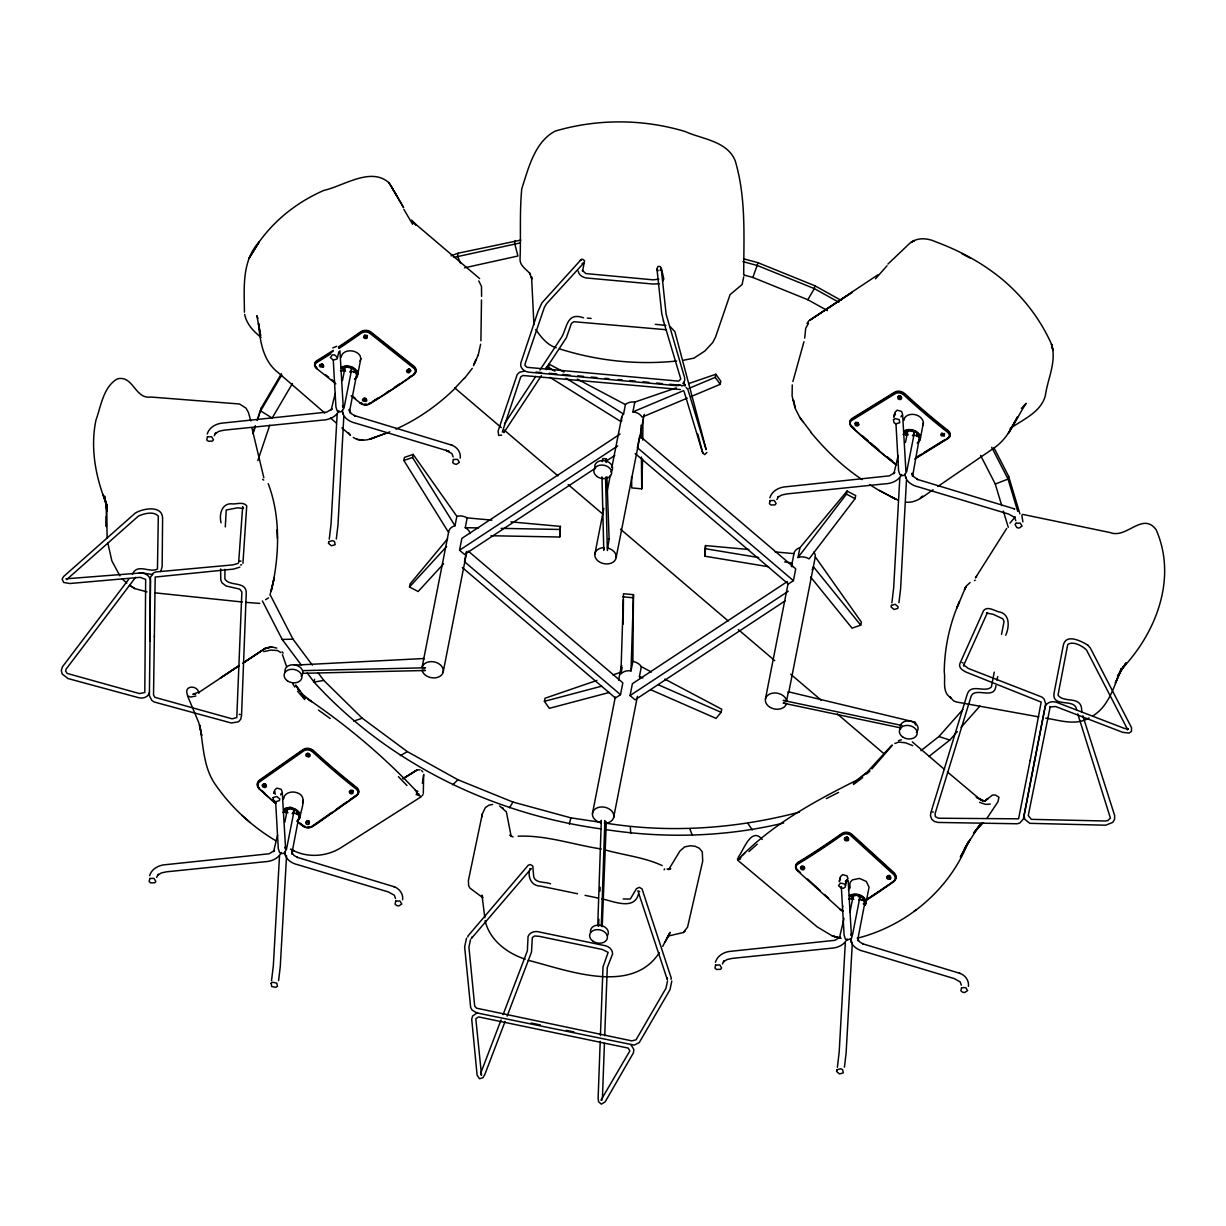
<?xml version="1.0" encoding="UTF-8"?>
<svg xmlns="http://www.w3.org/2000/svg" width="1226" height="1226" viewBox="0 0 1226 1226"><rect width="100%" height="100%" fill="white"/><g stroke="black" fill="none" stroke-linecap="round" stroke-linejoin="round"><path stroke-width="1.5" d="M220.649 568.971L220.772 579.867L221.875 582.702L226.074 585.982L239.714 589.108L241.874 591.943L236.787 717.562L232.112 718.834L154.859 697.318L153.526 694.989L154.353 636.585M224.94 569.293L224.879 578.917C229.415 587.009 246.472 580.48 246.242 593.154L241.537 715.601L240.679 719.325L238.488 721.792L231.362 723.003L154.108 701.977L151.825 700.429L149.388 695.74L150.078 636.171M150.062 636.555L150.461 577.308L153.25 573.109L155.564 571.975L232.802 564.895L237.89 563.47M154.353 636.938L155.181 577.048L233.492 569.094L239.867 567.163M244.403 312.247L244.418 310.193C244.081 286.608 242.043 260.372 259.391 241.614C275.651 218.948 298.454 201.432 323.971 190.367C343.525 186.076 371.325 166.184 389.316 183.134M309.243 821.818A2.13 1.594 4.4 0 0 305.642 822.324L306.224 823.933A2.145 1.594 3.7 0 0 309.228 823.964L308.967 821.389L307.557 820.991L306.531 822.232L308.952 822.937L309.059 820.93M352.919 791.184A2.176 1.624 4.4 0 0 349.241 791.705L349.839 793.345A2.176 1.609 3.7 0 0 352.889 793.375L352.628 790.739L351.218 790.326L350.192 791.582L352.613 792.287L352.613 790.28M149.848 641.029L150.415 580.159C149.679 575.3 144.622 572.68 140.055 573.032L66.158 578.81L66.802 579.515L66.388 578.779M366.222 399.247L365.179 400.488L363.417 399.553L363.8 398.542L365.838 398.726M490.998 535.731L559.715 537.019L560.374 526.383L510.92 521.878M560.374 526.383L559.715 537.019M606.885 476.653L609.123 539.011L607.345 550.551L605.552 477.205M623.191 624.172L623.421 599.453M632.861 661.458L633.474 594.656L623.482 593.752L620.908 673.932A10.789 8.751 12.6 0 1 631.007 670.913L632.861 661.458A10.804 8.03 11.1 0 1 641.351 666.683L651.404 672.001M642.577 459.122L641.734 488.837L631.727 487.917L631.605 476.592M642.761 440.103L642.945 419.185M768.579 566.764L704.827 556.19L705.502 545.57L748.795 549.509M705.502 545.57L704.827 556.19M915.408 724.949L915.439 722.252L788.364 691.77L786.617 700.72L783.184 700.414L901.968 725.47M364.505 335.388L366.283 336.798L367.34 335.48M410.404 369.731L409.346 371.034L407.568 370.191L408.61 368.888L410.02 369.21M901.049 396.611C899.7 400.458 896.329 393.837 900.681 396.059M106.248 516.575L106.31 526.582L106.509 505.878L107.152 537.831M481.481 300.002L480.914 340.782M221.063 522.828C218.856 514.046 221.983 502.262 233.124 503.947C237.522 503.901 243.53 501.74 246.732 505.832L242.932 563.301M225.293 526.889L226.228 510.016L237.461 507.825L243.499 508.499L242.656 506.706L238.641 562.673M423.66 775.016L423.307 793.283M533.938 324.66L531.563 276.785L531.808 279.099L529.617 273.03L530.521 274.379C527.057 269.567 520.176 266.364 520.023 259.697C520.989 236.082 519.502 212.267 521.755 188.758C528.559 167.993 534.628 142.078 555.072 131.151C597.292 118.646 643.052 118.83 685.196 131.534C702.207 139.258 727.141 140.929 735.202 160.744C746.205 197.754 743.753 236.373 743.722 274.425M263.13 784.165L264.877 785.759L265.613 783.95M395.523 898.551L394.328 895.241L388.351 891.946L298.163 864.836C291.803 863.426 284.907 859.303 284.83 851.993L285.168 853.633M402.618 899.761C403.461 893.815 399.201 888.314 393.638 886.551M453.145 456.946L451.95 453.635L445.973 450.34L449.39 451.551L448.517 451.245M460.24 458.156C461.083 452.21 456.823 446.708 451.26 444.946M961.322 985.168L960.142 981.857L954.165 978.563L863.962 951.391C857.618 949.966 850.706 945.844 850.645 938.534L850.967 940.173M968.433 986.378C969.26 980.432 965 974.931 959.452 973.168M1015.802 520.667L1014.607 517.357L1008.63 514.062L918.443 486.906C912.083 485.481 905.186 481.374 905.11 474.064M1022.898 521.878L1021.794 515.089M306.776 753.546L307.772 755.078L309.565 754.419M890.398 876.207L889.999 877.326L887.946 877.142L887.593 875.977L889.386 875.303M631.007 670.913L633.474 594.656M598.64 926.335L598.87 919.316M602.211 926.657L606.318 821.818M667.511 980.907L665.994 988.217L636.049 1039.801L631.85 1040.874L476.592 1008.186L474.707 1006.178L468.93 947.162L470.462 939.852M671.802 980.938L670.009 989.688L639.267 1042.56L634.225 1045.119L476.73 1012.875L472.163 1010.147L470.646 1007.42L464.639 946.901L466.508 938.166M597.736 925.829L601.307 820.332L601.276 822.922A10.804 8.03 11.1 0 1 594.212 809.85A10.804 8.03 11.1 0 1 612.142 811.489A10.804 8.03 11.1 0 1 604.847 823.244L604.878 820.669L601.307 926.151M600.204 1041.272L598.119 1098.327L598.61 1101.791L601.368 1104.151L605.154 1101.852L633.398 1052.904L633.888 1049.563L630.808 1044.583M600.418 1035.556L603.008 966.931L608.127 952.372L602.288 949.46L539.394 936.357L534.643 935.974L532.314 937.538L531.517 952.035L507.135 1016.124M602.41 1098.435L604.433 1043.387M604.709 1035.786L607.284 967.529L612.571 954.058C612.816 949.001 607.897 945.66 603.284 945.323L540.16 932.174C535.777 930.641 529.923 931.729 528.069 936.449L527.364 950.886L503.089 1014.622M599.989 891.103L600.142 887.333M187.425 694.774C183.379 684.798 198.351 684.905 198.857 693.38M481.588 296.37L481.496 286.424L478.768 280.923M792.257 384.933L792.103 395.952L794.846 407.308M804.685 338.131L805.712 328.292L808.516 323.296M343.786 416.809L337.993 524.927L336.307 539.026M906.443 480.5L900.62 588.618L898.934 602.717M337.15 414.235L331.051 523.992L329.258 539.179M279.513 855.855L273.337 965.613L271.528 980.8M286.562 855.779L280.264 966.548L278.593 980.647M899.807 477.925L893.677 587.683L891.884 602.87M845.327 942.396L839.182 1052.153L837.373 1067.34M852.361 942.319L846.109 1053.088L844.423 1067.187M291.987 852.806L299.021 816.286L297.136 813.298L292.983 813.405M480.623 344.23L478.217 355.08M1001.519 634.424L1004.048 621.567L1002.868 618.854L993.075 614.241L986.608 613.123L987.451 612.586L963.529 665.703L963.927 664.753L963.851 665.856L963.667 664.921L968.295 668.446L1041.931 697.058L1043.954 698.805L1045.701 703.663L1034.407 761.361M1005.749 635.237C1009.488 626.685 1010.209 613.398 998.301 611.728C993.995 610.425 987.42 605.966 983.635 610.502L960.035 663.235C957.874 667.588 963.222 670.821 966.532 672.292L1041.18 702.084L1030.177 760.518M1030.238 760.166L1018.561 818.83L938.534 818.217L935.331 816.669L935.086 813.604L971.191 696.062C975.498 686.637 994.807 700.49 995.91 685.64M1034.483 760.978L1023.342 819.045L1019.909 822.907L1017.381 823.765L938.181 822.447L934.411 821.466L931.791 819.32L930.473 815.765L930.886 812.562L967.13 694.606C970.578 682.713 985.03 693.38 991.42 686.897L994.225 672.093M281.367 373.746L261.215 408.059L257.69 419.69M337.441 357.379L334.499 354.866L332.307 354.927L330.376 357.578L333.319 360.092L337.073 358.988L338.897 351.739M335.188 393.485L331.204 409.99L332.108 408.825L326.744 412.135L223.224 423.016C216.45 423.399 209.263 427.154 207.24 434.004M342.437 380.596L344.95 368.03L346.529 366.988L350.667 367.861L351.663 369.44L344.031 407.936L341.564 411.675L338.989 411.951L337.119 410.756L335.924 406.971L333.288 360.245M357.762 374.313L360.842 358.62L360.107 355.801C356.276 349.149 342.544 348.659 341.104 357.302M277.566 835.121L273.582 851.626L274.486 850.461L269.122 853.771L165.602 864.682C158.828 865.05 151.641 868.805 149.618 875.67M284.815 822.232L287.328 809.666L291.083 808.562L293.045 809.497L294.041 811.076L286.424 849.572L283.942 853.311L281.367 853.572L279.497 852.392L278.302 848.607L275.635 801.881M314.592 679.235L314.04 682.07C388.075 763.354 492.683 813.941 601.016 828.883M300.263 815.98C301.167 808.547 307.772 796.302 297.198 792.778C292.815 791.214 287.145 791.919 284.401 796.057L283.589 798.954M303.113 670.622L425.483 667.787L422.05 667.465L448.578 532.421L403.86 460.486L404.457 457.405L413.162 454.417L456.854 516.299A10.804 8.03 11.1 0 1 467.183 517.878L491.902 520.146M448.578 532.421A10.789 8.582 17.4 0 1 454.999 525.77L412.549 457.497L413.162 454.417M520.851 240.081L458.095 253.215L457.543 256.05L460.455 263.008M443.613 563.776L418.143 591.53L409.515 586.963L410.112 583.898L447.613 538.812M454.999 525.77L456.854 516.299M515.226 240.587L514.675 243.422L517.924 256.019L464.501 267.82M595.591 468.102L464.562 554.489L459.551 550.213L461.865 538.383L620.05 434.096M469.987 533.586A10.789 8.076 1.8 0 0 465.252 527.686L467.183 517.878M466.478 551.562L464.501 561.707L620.509 694.667L615.437 698.023L462.294 567.515M443.199 671.955L466.708 552.083M546.505 369.7L548.528 367.264L549.125 364.183L564.067 372.091M609.138 692.506L549.34 708.322L544.405 701.333L545.003 698.253L596.878 680.445M602.211 461.604L602.809 458.555L606.38 458.876L606.441 462.095M605.782 461.941L606.38 458.876M594.825 554.29L603.82 508.407M606.977 492.27L610.287 475.366M611.851 467.412L621.72 417.116M621.781 420.779A10.789 8.26 20.1 0 1 623.574 414.036L625.429 404.58A10.804 8.03 11.1 0 1 634.823 402.082L676.246 387.86M687.204 398.174L642.041 417.131A10.789 8.444 3.2 0 0 632.907 411.89L634.823 402.082M616.172 557.447L644.248 414.373M592.465 813.451L615.299 697.027M618.624 680.124L621.199 666.975M621.23 672.292L622.195 667.388M620.509 694.667L622.839 682.836L468.255 551.102M785.284 600.786L635.083 699.816L630.072 695.54L632.386 683.71L787.383 581.522M640.233 678.07A10.789 7.678 2.9 0 0 639.42 676.491L641.351 666.683M613.598 817.773L637.428 696.337M690.667 396.718L720.198 384.32L715.264 377.332L715.861 374.252L688.859 383.523M720.198 384.32L720.811 381.255L715.861 374.252M743.554 258.778L758.066 262.747L752.871 277.459L743.83 274.992M650.592 689.686L716.076 718.39L721.133 712.306L721.746 709.226L664.798 679.097M758.066 262.747L814.861 285.75L814.309 288.6L807.842 299.726L752.871 277.459M765.453 698.943L788.119 583.438M791.398 566.673L793.958 553.631A10.804 8.03 11.1 0 1 799.919 547.731L847.074 491.044L855.702 495.61L855.089 498.675L809.083 558.887A10.789 8.689 7.1 0 0 797.988 557.539M793.406 580.664L795.735 568.849L639.711 435.889L637.397 447.705L793.406 580.664L788.318 584.02L635.191 453.528M799.919 547.731L797.988 557.539L846.461 494.109L847.074 491.044M788.716 692.583L815.305 556.895A10.804 8.03 11.1 0 0 813.834 552.068M810.647 577.032L852.055 628.156L860.744 625.168L861.357 622.088L815.305 556.895M898.168 455.551L893.861 473.696L894.765 472.531L889.402 475.841L785.881 486.783C779.092 487.166 771.92 490.921 769.897 497.787M905.462 442.479L907.608 431.721L909.186 430.694L913.324 431.567L914.32 433.146L906.704 471.627L904.221 475.366L901.646 475.642L899.777 474.447L898.581 470.661L895.976 423.935M920.45 437.927L923.423 422.709C922.35 414.495 909.646 411.384 904.635 417.744L903.884 420.441M845.557 885.54L844.561 883.961L840.423 883.088L838.492 885.739L841.434 888.252L843.626 888.191L845.189 887.149L846.798 879.486L845.986 883.134L847.013 879.9L845.312 881.341M848.484 890.168L850.262 882.214L852.453 879.885L859.411 878.414L866.292 881.433L869.065 887.21L866.077 902.428M844.009 918.366L839.396 938.166L840.3 937.001L834.937 940.311L731.401 951.238C724.627 951.621 717.44 955.376 715.417 962.226M849.909 912.42L853.127 896.191L856.882 895.103L859.84 897.616L852.622 934.289L851.426 938.426L847.166 940.112L845.296 938.917L844.101 935.132L841.312 886.505M858.782 899.945L862.935 899.838L864.82 902.826L857.802 939.346L857.464 937.706L858.108 940.832L857.786 939.254L859.824 942.043L863.41 944.051L862.644 943.775L960.31 973.475M993.995 447.812L1008.6 476.24L1008.033 479.09L1017.718 511.334M996.999 680.215L997.719 676.599M492.622 804.471L489.174 805.053L485.358 807.597L482.339 813.865L468.409 880.406L468.608 885.494L469.956 888.114L482.14 897.202M482.339 813.865L481.665 817.098M273.934 793.299L274.777 790.08L276.861 788.088L281.275 789.36L282.271 792.333L285.643 849.312L284.861 847.319M894.275 415.369L895.133 412.151L897.202 410.158L901.616 411.43L902.612 414.419L905.922 471.382M894.244 415.522L893.861 417.223L894.704 413.469M900.957 416.932L901.585 415.445M839.672 879.977L839.289 881.678L840.546 876.605L842.63 874.613L847.043 875.885L848.04 878.873M839.703 879.839L840.132 877.923M859.472 899.225L859.84 897.616M272.586 584.833L271.222 590.917L274.302 577.553L269.996 595.024M351.663 369.44L349.716 372.091M294.041 811.076L292.094 813.727M914.32 433.146L912.389 435.797M273.904 793.452L274.363 791.398M280.585 794.908L281.244 793.375M569.37 824.102L570.841 817.849L600.571 822.324M272.938 583.315C279.513 551.072 280.049 514.506 268.218 483.703M504.055 431.843L503.871 432.594L541.417 375.646M792.9 381.516L803.95 341.702M706.912 452.455L704.72 454.601L702.651 452.9M302.546 803.122L303.343 800.272M360.107 361.226L360.842 358.62M922.688 425.345L923.423 422.709M737.47 859.211L737.807 858.139M252.924 432.686L255.284 425.652M257.062 420.365L261.215 408.059M252.954 433.759L255.33 426.725M257.828 460.593L269.766 425.146M502.277 432.088L520.744 376.872L523.027 375.493L680.353 389.516M664.109 869.847L664.615 868.882M478.217 355.034L473.466 365.7M214.228 435.766L215.991 432.594L215.117 433.697L218.872 431.307L224.159 430.157L322.361 420.12C328.966 419.92 335.985 417.009 338.974 410.771M156.606 877.433L158.369 874.245L157.51 875.364L161.25 872.973L166.552 871.809L264.739 861.755C271.344 861.556 278.363 858.644 281.352 852.407M776.886 499.549L778.648 496.361L777.79 497.465L781.529 495.089L786.831 493.925L885.019 483.826C891.639 483.626 898.643 480.715 901.631 474.462M722.405 963.988L724.168 960.801L723.309 961.92L727.049 959.529L732.351 958.364L830.538 948.296C837.159 948.096 844.162 945.185 847.151 938.932M480.761 1073.087L501.066 1019.94M505.097 1021.457L484.745 1074.712L482.937 1077.685L479.535 1078.757L477.098 1075.187L471.719 1019.22L472.638 1015.971L477.512 1012.645M422.326 783.215L423.752 774.388M1038.79 716.888L956.632 702.023L953.889 701.073L949.644 696.629L950.686 697.609C941.737 692.384 945.675 680.139 944.25 671.787C944.51 647.68 949.736 623.59 959.514 601.568L956.801 608.035L966.027 586.319L970.118 582.503M149.388 692.399C148.438 697.196 142.89 698.912 138.63 697.686L68.058 678.56L62.128 673.948L61.3 670.607L62.403 666.867L128.929 578.994M475.811 360.306L473.772 364.766L475.841 360.168M667.082 978.731L667.45 977.919M670.928 979.313L671.312 978.501M965.935 586.672L964.479 589.675L965.674 587.193M638.608 893.524C634.654 911.102 613.046 901.064 601.813 898.842M662.684 946.395L670.086 932.327L666.913 938.35M665.212 941.752L669.595 934.212L667.557 936.266M659.312 952.694C631.589 995.558 567.24 970.18 528.222 960.295M1006.669 528.498L975.39 577.936L976.601 576.113M1121.667 669.672L1115.323 683.081L1121.392 668.522C1114.189 685.549 1109.515 705.67 1092.642 716.061M281.765 374.941L260.648 410.894L272.157 418.066L292.462 383.462M669.319 868.498L679.986 850.951L684.675 846.875L690.499 845.741L695.311 846.338L699.341 848.254L702.299 851.917L702.697 861.173L687.556 927.193L683.234 932.542L668.415 936.005M509.51 807.765L512.928 802.049L570.841 817.849M682.928 383.6L684.736 380.566L684.644 377.838L666.132 314.27L661.228 268.509L660.048 270.318M160.775 571.546L162.154 566.519L162.598 518.23C162.322 505.005 143.289 508.3 135.35 513.02L63.445 576.68L62.128 579.285L63.767 582.488L69.851 583.515L140.208 577.323L145.664 579.438L144.806 692.475L139.427 693.564L67.154 673.426L65.545 670.99L66.097 669.151L135.626 577.308M738.435 856.867C743.354 850.859 751.201 826.125 762.189 839.396M472.301 368.306L464.424 378.482M806.969 323.633L808.731 320.89L877.785 274.885M504.514 423.782L535.777 376.367M539.946 370.037L561.845 336.844C567.332 326.928 566.841 311.848 583.561 317.81M545.601 369.317L566.381 337.732L571.469 323.312L573.937 321.718L666.392 329.733M1050.253 706.528L1028.262 815.535L1031.327 819.351L1105.27 821.006L1107.798 820.592L1110.388 818.064L1077.746 713.869M1009.963 523.165L1015.22 516.82M662.684 281.367L663.833 278.946L661.366 268.31L660.262 266.563L658.101 266.425L656.937 268.678L661.703 313.228L663.511 321.135M1121.698 669.595L1126.372 663.266L1120.809 669.902C1155.965 633.627 1177.542 578.396 1156.103 529.678C1142.555 511.411 1126.587 539.179 1110.143 532.559L1022.668 514.384M863.809 904.221L864.82 902.826M132.377 574.458C137.159 562.642 149.817 573.477 157.464 568.987L158.307 516.146C153.725 510.629 142.86 513.909 138.293 516.161L66.694 579.561M306.99 820.853L306.975 822.385L309.427 821.987M350.636 790.234L350.621 791.781L353.073 791.383M987.099 818.079L997.933 801.819L998.96 797.252L995.466 795.046L992.616 794.984L985.014 800.762M669.672 868.452L668.231 869.586L670.76 868.652L667.097 869.035M975.911 830.247L982.026 822.845L974.134 832.546L979.666 825.037L964.464 848.714L970.21 839.458L960.372 857.051L968.448 841.634C949.874 889.463 906.979 925.553 857.602 938.151M364.827 335.265L364.812 336.813C368.26 338.56 367.31 333.641 364.153 335.679L363.54 337.257A2.13 1.609 4.4 0 0 367.141 338.054L366.865 335.464M546.091 367.831L549.125 364.183M942.058 433.299L942.043 434.847L944.464 434.586L942.35 433.391A2.13 1.471 9.9 0 0 941.476 435.828L944.357 436.058L944.097 433.483M803.995 867.809L802.202 868.422L801.191 867.548L801.574 866.537L803.628 866.721C805.329 868.989 799.674 868.008 801.666 866.108M422.188 795.613L423.047 794.601M468.393 935.484L528.268 865.219L530.23 864.529L532.774 865.97L533.662 876.329C534.965 883.701 545.524 881.494 550.551 883.854M471.198 938.672L531.272 868.59L529.678 868.82M855.84 422.158C853.894 424.334 859.717 424.993 857.863 422.464M892.451 745.163L871.901 768.886M887.026 265.766L875.441 278.823M920.895 750.71L938.932 736.535L962.885 709.502M928.864 756.534L949.798 740.06L957.322 731.585M961.077 727.34L979.865 706.13M983.482 822.554L973.444 833.174M580.664 260.081L541.877 302.929L538.137 311.113L520.866 362.896C519.579 367.585 523.931 371.493 528.253 372.122L676.844 385.684L680.246 385.194M861.326 777.008L866.828 772.503L891.716 745.27M409.515 586.963L446.616 546.52M455.459 387.585L464.148 378.359M887.93 264.08L909.83 243.238L914.381 240.602L911.01 242.334C918.443 237.124 928.297 238.258 936.112 241.966C960.602 251.024 983.804 263.759 1003.788 280.647C1024.062 298.041 1040.598 319.741 1051.479 344.169C1056.981 361.287 1047.663 378.727 1045.364 395.554C1041.073 412.227 1022.852 419.553 1010.163 428.518M741.837 855.825C774.342 823.228 815.106 801.022 855.871 780.64M742.036 855.625L745.086 852.729M452.716 784.763L457.972 779.782L512.928 802.049M455.674 387.707C438.387 404.856 418.173 419.093 395.952 429.115M866.629 774.05L870.016 770.985M1021.411 408.365L1026.162 403.369C1016.032 418.388 1009.734 437.13 994.271 447.842L937.798 486.507M748.902 851.534L757.208 844.208M414.204 374.022L413.346 374.788A509.219 205.539 -49.6 0 1 369.241 403.86L368.198 404.365A6.467 4.46 11.4 0 1 361.057 403.63L351.126 395.829M332.813 347.893L336.721 346.299M581.001 259.805L582.626 259.222L584.587 260.724L582.595 271.207L582.396 270.44L585.859 273.567L653.044 279.834L658.852 279.176M580.189 260.464L581.522 259.376M920.389 497.833L922.642 496.055M985.076 800.854L988.079 798.509L984.585 801.13L976.202 797.237L983.114 800.992L982.041 800.67M853.495 784.487L862.675 777.59M856.177 780.579L866.828 772.503M268.525 597.859L265.582 599.683M501.695 435.107L498.691 435.445L498.078 431.077L517.219 374.512L519.41 372.336L524.406 371.034M683.234 932.542L685.135 931.193M913.845 911.393L916.343 909.615M331.71 812.486L313.013 825.604A7.249 5.348 3.3 0 1 311.864 826.201M336.384 809.206L347.295 801.543M350.421 799.367L356.659 794.984M315.143 824.485L311.419 826.968A6.528 4.827 3.4 0 1 304.201 826.692L303.19 826.063A503.733 268.831 56.6 0 1 297.719 821.727M315.634 824.454L356.551 795.766A7.141 5.272 4.5 0 0 356.582 788.287M933.093 489.741C924.894 495.089 916.833 503.196 906.198 502.2M239.376 665.473L200.114 691.602L192.819 694.268L195.593 694.085L194.06 694.161M242.564 663.373L264.893 648.6L271.682 646.884L276.769 648.125M243.79 662.561L265.781 648.033L271.682 646.884L264.893 648.6M459.551 550.213L617.735 445.912M606.778 460.731L614.762 455.459M630.072 695.54L788.257 591.239M243.836 662.5L265.781 648.033M421.33 796.655L341.993 847.043C327.173 856.867 307.098 858.338 291.466 849.541M916.496 457.206L921.262 454.264M924.435 452.317L945.047 439.598M915.791 458.095L948.296 437.927A6.528 4.46 9 0 0 948.265 432.916L947.437 432.165A503.733 268.831 56.6 0 1 903.93 395.094L902.964 394.328M914.734 459.014L948.035 438.479A7.187 4.889 10.3 0 0 947.943 431.506M402.818 778.74L417.3 769.928L420.058 769.805M400.366 755.63L407.323 751.599L457.972 779.782M1049.839 707.034L1055.571 706.513L1122.725 732.336L1129.131 733.087L1131.445 731.432L1131.537 727.677L1090.251 647.849L1087.462 644.891M138.875 573.324L139.902 572.803M826.385 798.601L838.599 792.394M1089.086 717.915C1075.708 726.022 1059.862 720.29 1045.701 718.13M195.884 696L190.72 697.042L187.701 695.985M518.108 836.224C545.539 834.875 573.967 844.883 601.276 849.005M974.44 580.618L975.237 580.25M386.65 433.207L389.745 431.843M632.907 411.89L683.725 390.558M688.981 388.351L715.264 377.332M980.601 455.459L995.282 484.025L1008.033 479.09L991.711 447.306M740.596 858.92L737.745 859.947M451.061 255.805L458.095 253.215M454.018 257.353L520.299 242.917M894.857 743.477L898.827 742.082L905.677 742.833L912.696 745.653M403.86 460.486L412.549 457.497M681.656 386.006L685.257 384.765M353.747 721.118L362.237 718.206L407.323 751.599M307.741 753.27L306.699 754.511L308.462 755.446L309.504 754.772L308.492 753.346M264.08 783.92L263.038 785.176L264.801 786.111L265.843 785.422L264.831 783.996M612.985 674.913L620.126 672.461M375.171 437.33C368.29 440.119 359.862 442.034 353.287 437.391M263.743 651.619L270.839 650.087L277.597 650.562L280.861 652.63M898.566 740.627L901.355 739.799M903.056 434.418L907.209 434.31M340.399 370.727L344.552 370.604M350.605 371.784L354.758 371.662L356.628 374.666L349.609 411.17L351.632 413.867L355.218 415.875L354.467 415.599L452.133 445.253M913.263 435.475L917.416 435.353L919.301 438.356L912.573 476.362L911.929 473.221L913.048 476.24L917.876 479.565L917.125 479.305L1014.791 508.974L1013.917 508.667M282.777 812.348L286.93 812.24M848.576 898.888L852.729 898.781M323.051 367.126L320.17 366.835A2.145 1.456 10.7 0 1 320.063 364.75L322.162 364.536A2.13 1.471 10.6 0 1 323.036 367.126M544.405 701.333L601.614 686.192M990.256 804.041L985.612 804.394L979.528 802.325M604.28 822.891C669.105 833.527 736.075 828.837 799.475 812.087M604.74 829.435C663.94 838.661 725.363 837.067 783.675 822.998M659.45 283.727L652.876 284.034L588.94 278.21C584.48 278.195 578.963 276.126 578.228 271.145M362.237 718.206L323.802 680.415L314.04 682.07L307.205 672.936M582.12 263.544L584.082 262.671L546.566 303.696L544.344 307.45L525.096 363.846L525.004 365.517L527.073 367.325L678.591 381.148L680.798 379.033L663.45 320.921M683.418 360.26L693.977 358.145L704.766 351.096L712.689 342.575L715.586 336.966L730.068 294.623L742.082 284.555L743.738 276.8M259.805 603.407L245.813 602.38M676.614 361.011C637.489 365.149 597.552 360.873 560.052 349.027M239.928 561.14L241.032 561.033M240.541 564.941L241.645 564.834M262.41 600.955L282.179 639.436L292.983 639.175L312.385 665.151M303.083 673.319L425.453 670.484L422.035 670.162A10.804 8.03 11.1 0 0 438.418 677.089A10.804 8.03 11.1 0 0 438.54 663.542A10.804 8.03 11.1 0 0 422.05 667.465M294.378 665.166L423.813 658.515A10.559 7.862 -7.6 0 0 423.66 659.588M465.252 527.686L478.492 527.931M501.173 528.36L559.776 529.463M140.837 572.634L152.714 574.596M587.331 318.116L591.116 318.423M535.854 372.06L541.57 372.581M549.202 373.271L556.819 373.961M562.535 374.466L570.167 375.156M577.783 375.846L583.515 376.367M591.131 377.056L596.847 377.562M604.985 378.298L608.786 378.65M618.318 379.539L622.118 379.891M629.735 380.596L635.451 381.117M643.068 381.822L648.784 382.343M656.4 383.048L662.117 383.585M669.733 384.274L681.166 385.332M775.139 551.915L793.958 553.631M622.869 596.817L632.877 597.736M889.294 875.793L887.885 875.946L887.885 877.494L889.923 877.678L889.938 876.13M655.312 324.308L665.856 325.426M155.028 592.848L242.319 602.012M932.25 811.918L933.338 812.026M361.287 440.011L363.141 440.272L356.873 439.276M639.711 891.639L637.888 890.796L667.266 979.513M602.196 1099.983L600.97 1100.182L629.888 1050.835L628.187 1048.077L478.523 1016.906L475.811 1018.745L481.542 1075.294L480.868 1074.558M146.982 591.867L134.906 588.618L130.431 585.844M704.904 548.635L758.71 557.554M784.686 561.86L792.103 563.102A10.789 7.862 20.1 0 0 792.609 566.642M239.177 714.39L240.281 714.574M623.115 898.98L630.287 899.026L636.555 888.574L639.42 887.348L642.026 888.911L671.128 977.72M577.584 893.769L540.298 886.046C531.946 886.076 528.008 878.107 529.387 870.767M531.134 1023.02L540.405 1024.951M566.397 1030.361L573.829 1031.909M585.047 895.332L598.089 898.06M900.083 727.769L783.169 703.111L786.586 703.418A10.804 8.03 11.1 0 1 770.097 707.341A10.804 8.03 11.1 0 1 770.235 693.809A10.804 8.03 11.1 0 1 786.617 700.72M604.694 849.787C623.574 855.196 644.462 857.265 662.163 865.587M840.883 938.258L832.285 935.928L817.16 926.856L737.883 860.376M840.745 938.212L832.285 935.928L839.105 937.783M743.002 261.613L757.515 265.582L814.309 288.6L838.845 302.24M415.277 790.525L417.897 791.26M420.717 796.195L416.074 794.479M446.647 450.586L355.785 423.215C349.425 421.79 342.529 417.668 342.452 410.358M394.511 886.858L296.845 857.235L297.596 857.495L294.025 855.503L291.972 852.698M938.932 736.535L949.798 740.06M556.252 347.801C547.302 345.15 540.881 336.951 535.793 329.533M525.249 959.161C507.212 953.384 489.435 939.974 485.144 920.665M962.012 662.515L963.054 662.914M513.05 836.944L509.71 835.09M898.382 500.315L890.842 496.653M639.42 676.491L642.899 678.009M658.546 684.874L721.133 712.306M1087.86 645.152C1081.087 641.045 1065.9 633.122 1063.31 645.336L1054.191 692.384C1050.897 709.057 1075.999 696.996 1076.597 710.268M365.9 398.404C361.471 396.458 365.179 402.465 366.283 398.894M320.814 365.409L322.852 365.609L323.22 364.658L321.442 363.77L320.798 365.394M962.165 253.874L969.965 257.981M290.562 849.066L294.393 851.074M846.461 494.109L855.089 498.675M577.323 379.11L625.429 404.58M499.58 805.957L506.384 811.918L511.196 836.546M814.861 285.75L841.036 300.309M807.842 299.726L827.443 310.622M803.045 866.031L804.057 866.951M981.015 800.195L947.346 771.905M869.648 484.607L878.996 490.415M129.404 585.2L134.906 588.618M670.101 326.53L674.913 331.71L706.222 449.651M548.528 367.264L554.918 371.248M566.09 378.206L623.574 414.036M549.922 377.363L620.923 421.621M275.651 840.668C251.207 826.002 229.737 806.11 213.906 782.372C203.087 765.193 203.317 744.274 199.685 724.98L201.662 735.309M896.589 464.838L895.547 464.164A509.219 271.758 56.6 0 1 852.039 427.092M369.409 332.936L414.235 368.582A6.467 4.904 4.9 0 1 414.219 374.037M262.625 479.351L263.728 480.086M862.169 479.627C842.752 466.677 825.726 450.386 810.922 432.395M502.369 807.673L503.135 808.21M318.469 710.099L330.208 718.513M841.036 910.121L797.513 870.828A7.141 5.165 16.9 0 1 797.605 863.349A508.882 205.401 -49.6 0 0 841.68 834.262A7.141 5.655 10.8 0 1 851.718 835.09L893.938 873.525A7.187 5.762 10.8 0 1 893.739 881.663A503.442 203.209 -49.6 0 1 866.077 900.436M325.718 374.849L328.691 377.21M331.664 379.57L334.637 381.93M352.444 396.09L355.417 398.45M335.832 383.815L316.691 368.597A7.187 4.873 11.4 0 1 316.645 361.593A503.442 203.209 -49.6 0 0 333.074 351.295M304.033 695.464L311.542 701.64L307.772 698.912C347.249 725.669 383.891 756.534 416.503 791.306M454.693 387.876L501.25 427.552M504.147 430.02L557.983 475.903M568.159 484.576L603.085 514.338M620.54 529.218L728.198 620.954M738.389 629.643L774.755 660.63M790.755 674.269L821.313 700.307M837.312 713.946L883.869 753.622M912.297 741.853L944.526 769.484M261.123 337.426C253.675 331.572 246.503 324.001 244.648 314.392M324.813 413.055L277.873 372.352C262.9 360.705 260.004 341.012 258.517 323.388L260.617 335.556L256.862 315.664L257.95 318.377M330.499 417.989L336.2 422.924M341.885 427.859L350.421 435.245L348.567 432.809M241.844 815.259L249.981 822.416M800.547 872.621L797.728 870.062A7.187 5.21 16.9 0 1 797.804 862.537M807.582 879.027L820.255 890.566M824.47 894.413L828.699 898.26M122.232 578.933L126.768 583.208M317.09 368.765L316.262 367.984A6.528 4.444 11.2 0 1 316.247 362.988L317.059 362.375A503.733 203.317 -49.6 0 0 330.729 353.839M398.419 776.656L406.955 785.498M298.087 689.15L299.772 690.943L295.772 685.012M421.606 770.618L422.771 771.859M797.865 870.95L797.084 870.108A6.467 4.689 16.9 0 1 797.099 864.79L797.927 864.115A509.219 205.539 -49.6 0 0 842.032 835.044L843.09 834.446A6.467 5.134 10.8 0 1 850.231 835.075L894.183 875.073A6.528 5.226 10.9 0 1 894.03 880.896L893.202 881.632A503.733 203.317 -49.6 0 1 865.51 900.39M686.146 387.554L687.893 389.454L705.961 449.252M411.66 220.082L416.411 225.262L412.855 221.783L479.642 278.593M412.656 224.327L403.875 209.401M852.039 427.092L851.212 426.173A6.467 4.812 17.8 0 1 851.304 420.733L895.884 393.255A6.528 4.843 18.8 0 1 902.98 394.328M657.887 270.195L657.136 269.337L657.78 271.283M297.504 691.188L304.722 699.586M860.744 625.168L813.39 566.703A10.789 7.356 5.9 0 1 812.133 569.707M303.481 695.326L295.727 685.564L299.772 690.943M794.709 407.446L799.75 417.33L811.091 432.303M318.101 672.783L323.802 680.415M282.179 639.436L301.519 665.32M282.179 651.788L283.145 653.121M119.933 575.868L111.842 560.849L107.873 543.103M799.75 417.33L802.8 421.637M747.891 823.474L752.35 829.925M907.255 433.33L908.236 434.908M852.775 897.815L853.756 899.394M344.598 369.639L345.579 371.217M286.976 811.275L287.957 812.853M292.646 683.48L294.792 687.05M397.055 196.237L388.78 182.413L403.599 207.608L390.772 185.325M950.38 697.364L951.008 698.498M270.532 595.468L292.983 639.175M187.425 695.602L198.765 722.65L201.662 735.278M850.844 934.304L851.442 935.852L848.177 880.483M342.483 405.683L343.265 407.691L339.924 350.713M689.794 828.699L692.307 835.32M102.785 494.201L107.137 505.694C95.996 478.891 89.942 449.007 95.95 420.166C100.915 406.358 103.428 386.68 117.359 378.88C133.389 374.88 134.845 399.492 150.951 397.04L239.545 403.998L245.982 408.12L248.418 412.396L250.809 420.978M482.937 897.815L481.971 895.118L484.837 917.768M282.455 654.684L286.669 666.806M104.333 498.292L106.601 505.02L104.317 496.898L107.168 509.694M1081.654 712.076C1082.864 694.422 1063.892 703.893 1058.023 695.081L1067.739 644.493C1073.394 640.432 1083.355 646.669 1086.527 650.056L1127.644 729.547L1127.445 728.627L1127.491 729.776L1127.874 728.842L1124.196 728.336L1056.858 702.437C1052.674 700.812 1047.05 701.9 1045.257 706.421L1024.062 815.796L1024.721 819.229L1029.825 823.336L1105.699 825.205L1112.672 822.447L1114.572 819.489L1114.679 815.612L1082.803 715.708M263.835 477.742L251.974 428.119M684.185 391.784L702.1 451.091M1008.6 476.24L1019.894 513.863M995.282 484.025L1001.765 505.664M1003.389 511.073L1008.262 527.303M793.758 401.454L793.329 399.998L795.076 406.373M684.031 382.466L685.012 386.159M697.763 434.096L702.713 452.716L702.452 451.72M701.977 449.896L702.176 450.678M850.216 887.93L849.511 884.927M274.885 791.873L275.206 794.264M895.225 413.944L895.424 414.802M905.646 476.623L905.968 478.217M342.974 412.917L343.311 414.511M285.367 854.553L285.689 856.146M851.166 941.093L851.488 942.687M107.214 509.878L104.517 496.055L107.091 511.058L106.172 502.721L106.601 510.001M630.287 826.814L630.792 833.373M276.938 529.893L277.413 538.398M601.981 476.868L603.774 550.229L603.79 547.654A10.804 8.03 11.1 0 0 596.495 559.408A10.804 8.03 11.1 0 0 614.441 561.033A10.804 8.03 11.1 0 0 607.36 547.976M944.541 433.606L942.779 434.694L941.752 433.36M641.06 425.192L641.198 438.295M641.397 457.007L641.734 488.837M471.688 937.139L471.688 938.028M467.888 936.128L467.888 937.016M842.752 905.983L842.752 906.75M343.341 371.263A5.716 4.245 11.1 0 1 346.452 365.961M352.628 367.448A5.716 4.245 11.1 0 1 353.808 372.229M341.043 367.539A9.9 7.356 11.1 0 1 354.927 368.811A9.9 7.356 11.1 0 1 354.835 379.294M411.185 375.938A507.717 204.926 -49.6 0 1 408.411 377.884M400.105 383.585A507.717 204.926 -49.6 0 1 394.588 387.293M389.086 390.925A507.717 204.926 -49.6 0 1 386.343 392.703M378.129 397.944A507.717 204.926 -49.6 0 1 372.673 401.331M338.652 346.835A502.277 202.734 -49.6 0 0 360.766 331.694A7.249 5.41 3.4 0 1 370.972 332.047L414.036 366.283A7.187 5.456 4.9 0 1 413.974 374.007M333.15 350.421A502.277 202.734 -49.6 0 1 316.783 360.705A7.249 4.919 11.4 0 0 316.86 367.739M341.502 368.198A9.18 6.82 11.1 0 1 353.011 368.398A9.18 6.82 11.1 0 1 356.291 377.056M357.655 371.171A9.18 6.82 11.1 0 1 356.935 373.746M341.242 367.984A9.547 7.095 11.1 0 1 354.636 369.21A9.547 7.095 11.1 0 1 354.544 379.324M338.989 348.46A503.733 203.317 -49.6 0 0 361.164 333.288L362.16 332.721A6.528 4.95 3.5 0 1 369.44 332.92M338.591 347.694A503.442 203.209 -49.6 0 0 360.75 332.522A7.187 5.364 3.4 0 1 370.88 332.874L413.944 367.095A7.141 5.41 4.9 0 1 413.867 374.758M359.739 402.833A7.141 4.919 11.4 0 0 369.762 403.829A508.882 205.401 -49.6 0 0 413.852 374.742M369.961 403.002A7.187 4.935 11.3 0 1 368.842 403.538M366.206 404.013A7.187 4.935 11.3 0 1 364.812 403.952M362.13 403.293A7.187 4.935 11.3 0 1 360.934 402.71M906.014 434.878A5.716 4.245 11.1 0 1 909.14 429.575M915.301 431.062A5.716 4.245 11.1 0 1 916.496 435.843M903.715 431.154A9.9 7.356 11.1 0 1 917.615 432.426A9.9 7.356 11.1 0 1 917.523 442.908M892.543 461.037A507.717 270.961 56.6 0 1 887.072 456.654M878.889 449.927A507.717 270.961 56.6 0 1 870.751 443.015M868.054 440.67A507.717 270.961 56.6 0 1 862.644 435.935M854.568 428.671A507.717 270.961 56.6 0 1 851.886 426.219A7.187 5.333 18.1 0 1 850.982 425.238M948.188 430.587A502.277 268.065 56.6 0 1 904.788 393.607A7.249 5.379 18.9 0 0 894.781 392.09L851.978 418.51A7.187 5.333 18.1 0 0 850.338 424.15M904.175 431.813A9.18 6.82 11.1 0 1 915.684 432.012A9.18 6.82 11.1 0 1 918.964 440.67M905.753 435.169A5.961 4.429 11.1 0 1 909.002 429.621M915.424 431.184A5.961 4.429 11.1 0 1 916.665 436.165M903.93 431.598A9.547 7.095 11.1 0 1 917.309 432.824A9.547 7.095 11.1 0 1 917.217 442.938M920.328 434.786A9.18 6.82 11.1 0 1 919.623 437.36M898.045 461.543A2.176 1.502 10 0 1 897.999 460.761M947.989 431.475A503.442 268.678 56.6 0 1 904.497 394.404A7.187 5.333 18.9 0 0 894.551 392.902L851.763 419.323A7.141 5.302 17.8 0 0 851.672 426.985A508.882 271.59 56.6 0 0 895.179 464.026A7.141 4.95 9.1 0 0 896.267 464.792M948.142 430.617A7.249 4.935 10.3 0 1 948.234 437.651M285.076 671.817A9.011 6.697 11.1 0 1 294.669 664.906A9.011 6.697 11.1 0 1 302.378 674.423M301.841 675.357A9.011 6.697 11.1 0 1 301.106 676.2M608.403 538.888A10.559 6.145 9 0 1 609.123 539.011M595.146 468.654A9.011 6.697 11.1 0 1 605.123 460.823A9.011 6.697 11.1 0 1 610.855 471.964M788.364 691.77A10.559 7.448 28.7 0 1 788.502 692.874M900.65 729.01A9.011 6.697 11.1 0 1 910.627 721.164A9.011 6.697 11.1 0 1 916.358 732.32M621 668.584A10.804 8.03 11.1 0 1 621.812 665.473M590.58 932.174A9.011 6.697 11.1 0 1 600.878 925.385A9.011 6.697 11.1 0 1 607.345 935.714M851.656 899.378A5.716 4.245 11.1 0 1 852.928 894.827M860.943 895.562A5.716 4.245 11.1 0 1 862.123 900.328M849.357 895.654A9.9 7.356 11.1 0 1 861.771 895.854A9.9 7.356 11.1 0 1 865.311 905.202M797.789 862.506A507.717 204.926 -49.6 0 0 841.787 833.496A7.187 5.716 10.9 0 1 851.901 834.339L894.122 872.789A7.249 5.808 10.8 0 1 893.938 880.988A502.277 202.734 -49.6 0 1 891.164 882.95M888.39 884.896A502.277 202.734 -49.6 0 1 866.322 899.715M849.817 896.313A9.18 6.82 11.1 0 1 861.326 896.512A9.18 6.82 11.1 0 1 864.606 905.171M849.557 896.099A9.547 7.095 11.1 0 1 861.526 896.298A9.547 7.095 11.1 0 1 864.928 905.294M865.25 901.861A9.18 6.82 11.1 0 1 863.257 903.899M842.231 910.044A7.249 5.318 18.7 0 1 841.005 909.355M843.35 911.148A6.528 4.72 18.3 0 1 841.067 910.09M843.335 911.301A7.187 5.272 18.7 0 1 839.733 909.278M285.827 812.93A5.716 4.245 11.1 0 1 291.114 807.49M296.34 810.601A5.716 4.245 11.1 0 1 296.309 813.88M313.32 750.45A507.717 270.961 56.6 0 0 356.705 787.429A7.187 5.318 4.1 0 1 357.532 794.233M283.988 809.865A9.18 6.82 11.1 0 1 295.497 810.049A9.18 6.82 11.1 0 1 298.776 818.707M285.122 811.459A5.961 4.429 11.1 0 1 286.884 808.47M288.815 807.673A5.961 4.429 11.1 0 1 291.083 807.536M296.508 810.784A5.961 4.429 11.1 0 1 296.477 814.202M283.742 809.65A9.547 7.095 11.1 0 1 297.121 810.876A9.547 7.095 11.1 0 1 297.029 820.976M283.528 809.191A9.9 7.356 11.1 0 1 297.428 810.463A9.9 7.356 11.1 0 1 297.336 820.96M275.881 803.474A503.733 268.831 56.6 0 1 259.697 788.992L258.901 788.119A6.528 5.21 13.6 0 1 258.993 782.295L304.431 750.435A6.467 5.103 13.4 0 1 311.527 751.14L312.584 751.906A509.219 271.758 56.6 0 0 356.076 788.977L356.935 789.789A6.467 4.781 4.5 0 1 356.873 795.122L312.906 826.37A7.187 5.302 3.3 0 1 302.791 826.002A503.442 268.678 56.6 0 1 297.29 821.665M300.048 823.09A502.277 268.065 56.6 0 0 302.791 825.251A7.249 5.348 3.3 0 0 305.09 826.447M275.543 802.723A502.277 268.065 56.6 0 1 272.846 800.363M264.77 793.161A502.277 268.065 56.6 0 1 262.073 790.724M275.467 803.444A503.442 268.678 56.6 0 1 259.284 788.946M309.259 826.891A7.249 5.348 3.3 0 1 307.833 826.952M259.36 788.287A7.249 5.793 12.1 0 1 259.59 780.073L303.22 749.454A7.187 5.67 13.4 0 1 313.289 750.481M313.074 751.231A7.141 5.624 13.4 0 0 303.098 750.205L259.452 780.809A7.187 5.747 12.1 0 0 259.253 788.977M356.597 788.272A508.882 271.59 56.6 0 1 313.105 751.201M410.741 370.804L409.285 372.719A2.176 1.624 4.5 0 1 406.557 371.493L407.185 369.9A2.176 1.64 3.8 0 1 410.235 370.083L409.269 371.432L407.507 370.482L409.285 369.317L410.741 370.804M858.752 424.15L858.736 425.024A2.176 1.594 17.7 0 1 855.135 425.177L855.181 422.955A2.176 1.609 18.5 0 1 858.154 423.322L857.127 424.564L855.365 423.629L857.143 422.449L858.752 424.15M901.539 397.745L901.524 398.619A2.13 1.578 17.7 0 1 897.984 398.756L898.03 396.565A2.145 1.578 18.4 0 1 900.957 396.933L899.945 398.205L898.183 397.27L899.961 396.09L901.539 397.745M320.354 364.796L321.365 366.237L323.143 365.624L322.131 364.183L320.354 364.796M845.296 837.91L846.308 839.35L848.085 838.737L847.074 837.312L845.296 837.91M804.578 868.085L803.965 869.602A2.176 1.578 18 0 1 800.992 869.081L800.471 867.518L801.911 866.583A2.176 1.578 18 0 1 804.593 868.085M845.373 837.527L846.354 839.059L848.162 838.369L847.166 836.852L845.373 837.527M262.303 785.146L262.732 786.877L264.831 787.552A2.13 1.686 12.5 0 0 265.751 784.747L263.805 784.165L262.303 785.146M328.813 541.662L328.445 543.287L331.403 545.8L335.158 544.696L334.529 541.509L332.568 540.574L328.813 541.662M273.076 797.59L273.704 800.777L275.666 801.712L279.421 800.624L279.789 799L276.846 796.486L273.076 797.59M271.084 983.283L271.712 986.486L275.865 987.359L277.428 986.317L276.8 983.129L272.662 982.256L271.084 983.283M893.432 419.66L894.06 422.847L896.022 423.782L899.777 422.694L899.148 419.507L895.011 418.618L893.432 419.66M891.44 605.353L891.072 606.977L894.03 609.491L897.784 608.387L898.137 606.778L895.195 604.265L891.44 605.353M836.929 1069.823L836.561 1071.447L839.519 1073.961L843.273 1072.857L842.645 1069.67L840.684 1068.735L836.929 1069.823M1017.534 416.886L1008.37 433.314L1017.534 416.886M252.525 252.571L248.878 258.671L259.284 241.859L252.525 252.571M740.872 857.081L739.017 858.476L740.872 857.081M1125.82 663.174L1117.545 676.093L1125.82 663.174M207.424 436.824L206.734 439.904L208.282 441.222L212.435 441.115L213.462 439.72L211.577 436.717L207.424 436.824M453.39 459.489L452.7 462.57L454.248 463.888L456.424 464.347L459.413 462.371L457.543 459.382L453.39 459.489M149.802 878.49L149.112 881.555L150.66 882.889L154.813 882.766L155.84 881.371L153.955 878.368L149.802 878.49M395.768 901.095L395.079 904.175L396.626 905.493L398.802 905.953L401.791 903.976L399.921 900.987L395.768 901.095M770.081 500.606L769.392 503.671L770.939 505.005L775.093 504.882L776.119 503.488L774.234 500.484L770.081 500.606M1016.048 523.211L1015.036 524.605L1016.906 527.609L1019.082 528.069L1022.07 526.092L1020.201 523.104L1016.048 523.211M715.601 965.046L714.927 968.126L716.474 969.444L720.627 969.322L721.639 967.927L719.754 964.939L715.601 965.046M961.567 987.712L960.877 990.792L962.425 992.11L964.601 992.57L967.605 990.593L965.72 987.604L961.567 987.712M1127.874 728.842L1127.092 729.409L1127.859 728.903M232.863 669.718L220.251 678.131L239.085 665.687L232.863 669.718M841.955 298.991L809.957 320.109L852.392 292.202L841.955 298.991M857.464 780.303L853.189 783.031L858.782 779.521L857.464 780.303M416.625 770.189L403.369 778.525L416.625 770.189M305.581 698.238L300.922 693.793L305.581 698.238M848.07 840.53L845.909 840.837A2.176 1.716 11.8 0 1 845.082 837.818L848.009 838.078A2.176 1.747 11.1 0 1 848.07 840.53M890.275 878.95L888.16 879.241A2.145 1.701 11.6 0 1 887.302 876.283L890.214 876.544A2.145 1.701 11.6 0 1 890.275 878.95M386.282 433.176L370.129 439.031L386.282 433.176M307.45 753.515L306.531 753.837A2.176 1.732 13.3 0 0 306.347 756.273L308.477 756.978A2.176 1.716 12.4 0 0 309.994 754.925L307.45 753.515M364.076 398.634L363.095 398.971A2.176 1.487 11.1 0 0 363.202 401.086L366.13 401.392A2.176 1.502 10.6 0 0 365.225 398.741L364.076 398.634M895.915 499.273L879.318 490.446L895.915 499.273M418.403 793.988L416.365 792.655L419.031 794.463L418.403 793.988M1052.046 346.437L1051.479 344.169L1053.011 350.483L1052.046 346.437M349.916 412.672L349.272 409.53L349.916 412.672M292.294 854.292L291.65 851.15L292.294 854.292M287.359 680.798A9.011 6.697 11.1 0 0 301.841 677.932A9.011 6.697 11.1 0 0 289.888 669.488A9.011 6.697 11.1 0 0 287.359 680.798M597.108 476.577A9.011 6.697 11.1 0 0 611.59 473.711A9.011 6.697 11.1 0 0 599.637 465.252A9.011 6.697 11.1 0 0 597.108 476.577M902.612 736.918A9.011 6.697 11.1 0 0 917.094 734.052A9.011 6.697 11.1 0 0 905.14 725.608A9.011 6.697 11.1 0 0 902.612 736.918M592.863 941.139A9.011 6.697 11.1 0 0 607.345 938.273A9.011 6.697 11.1 0 0 595.392 929.829A9.011 6.697 11.1 0 0 592.863 941.139"/></g></svg>
